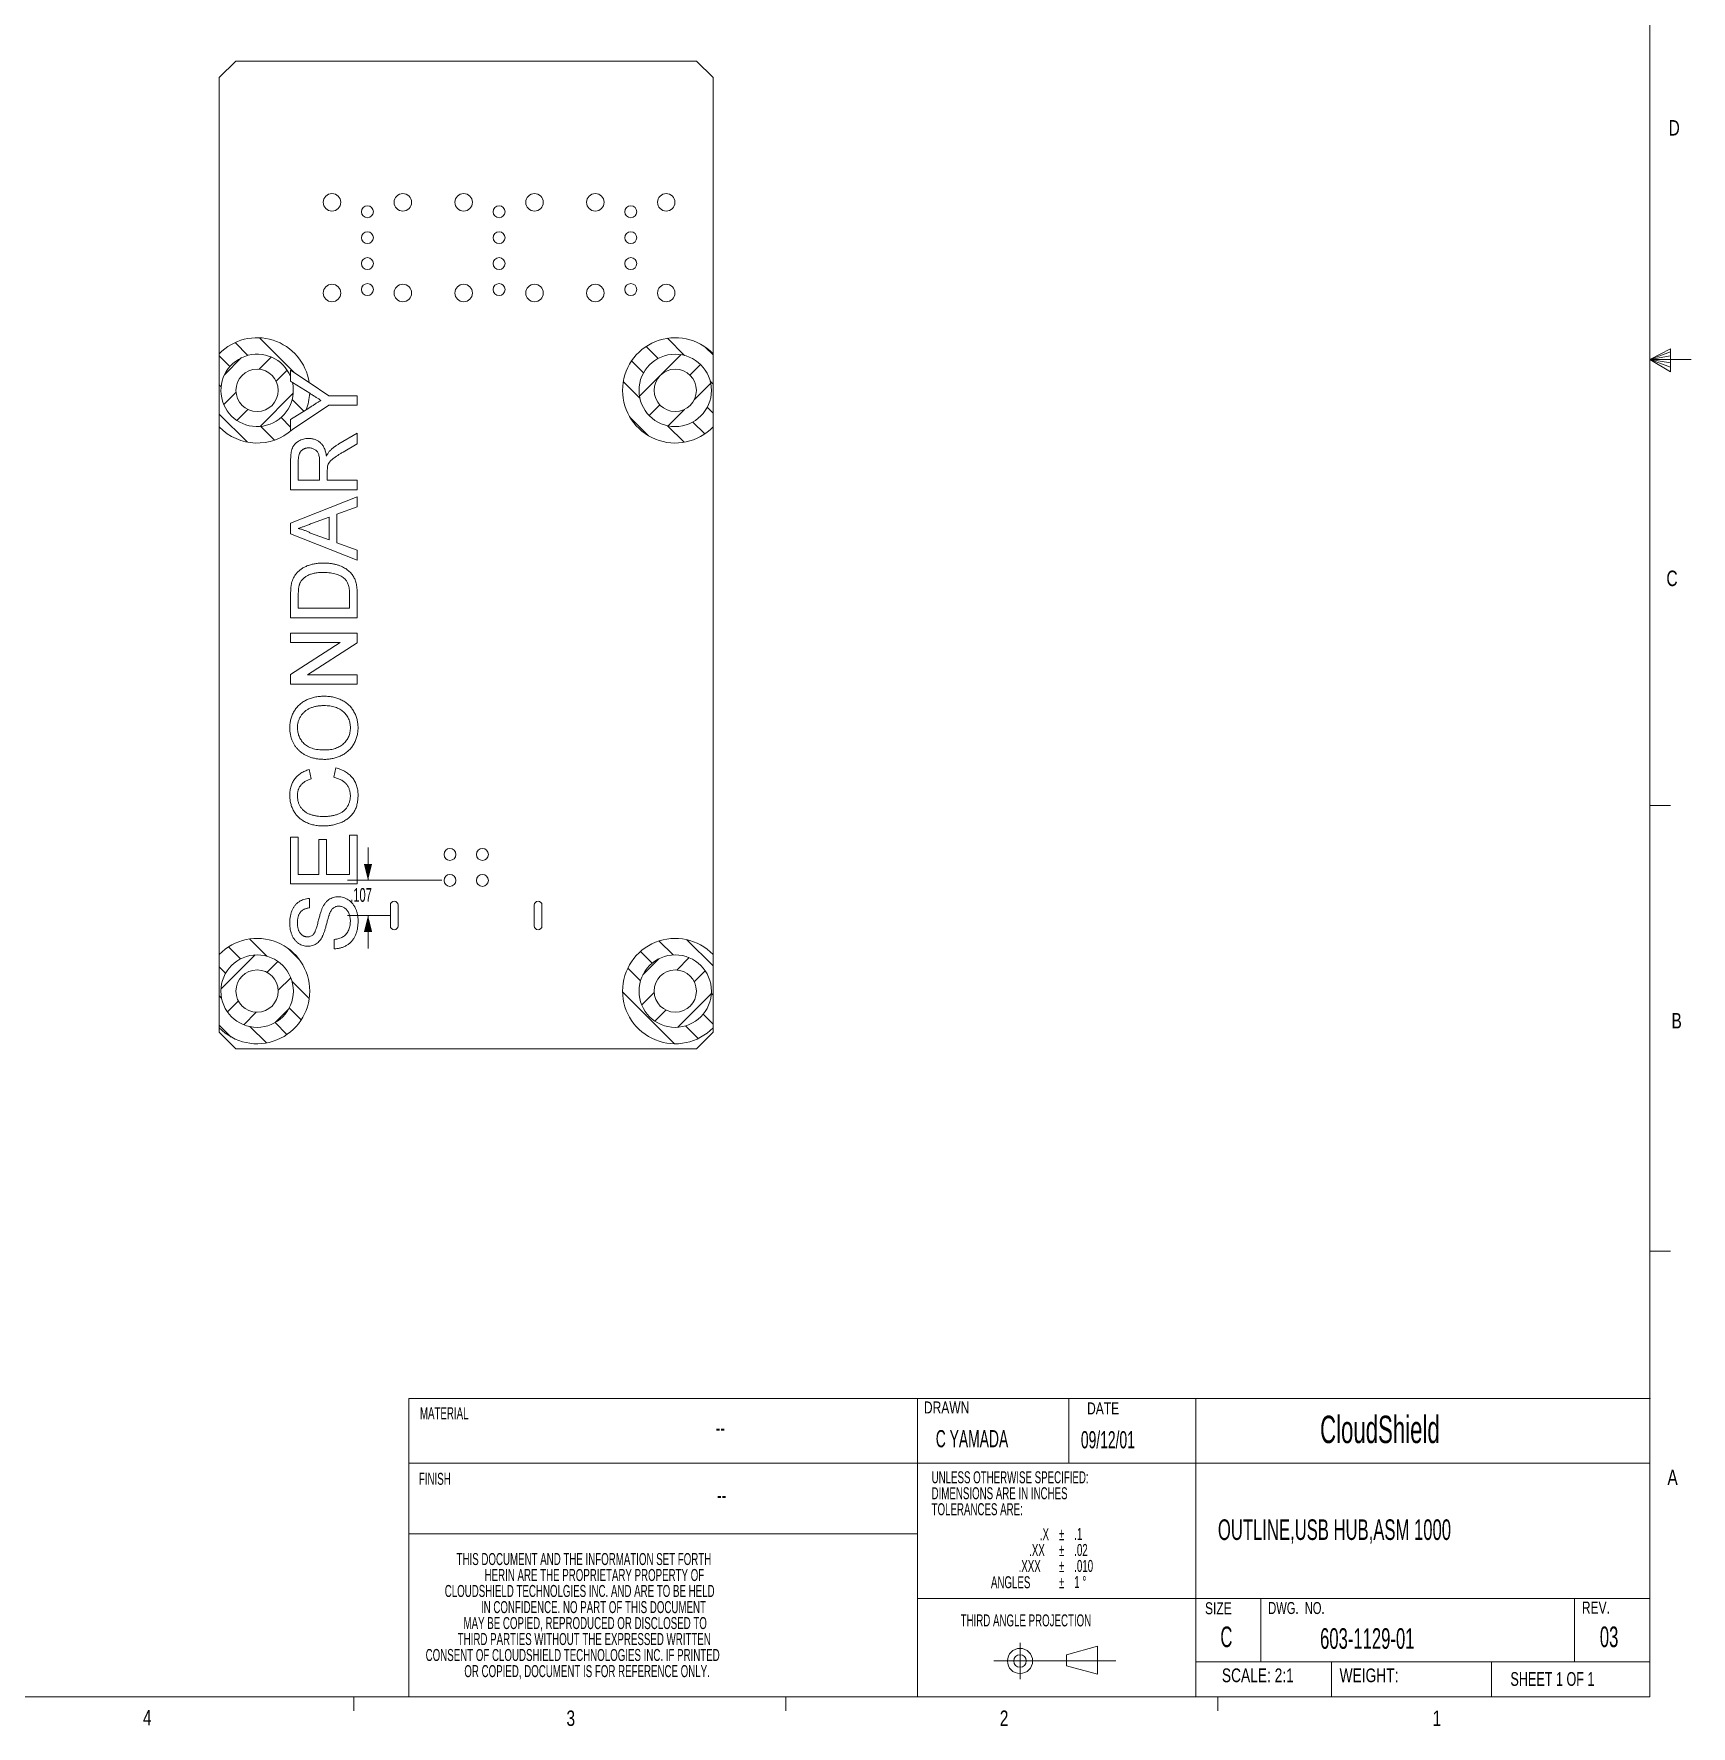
# Model space of a CAD drawing. Header units: inches. Extents: x 0.3 to 21.8, y 0.2 to 16.9.
# Drawn here: x 11.7 to 21.77, y 0.23 to 10.52 of the extents above; entities that cross this region are included whole.
import ezdxf

# ---------------------------------------------------------------- set-up
doc = ezdxf.new("R2010")
doc.units = ezdxf.units.IN
doc.header["$MEASUREMENT"] = 0
doc.header["$PDSIZE"] = -1
doc.styles.add('SLDTEXTSTYLE0', font='TXT', dxfattribs={"width": 0.75})
doc.styles.add('SLDTEXTSTYLE1', font='TXT', dxfattribs={"width": 0.605})
doc.styles.add('SLDTEXTSTYLE2', font='TXT', dxfattribs={"width": 0.6875})
doc.styles.add('SLDTEXTSTYLE3', font='TXT', dxfattribs={"width": 0.694444})
doc.dimstyles.new('SLDDIMSTYLE7', dxfattribs={"dimtxt": 0.080892, "dimasz": 0.1, "dimexe": 0, "dimexo": 0.0625, "dimgap": 0.020223, "dimtad": 0, "dimtih": 1, "dimtoh": 1, "dimdec": 3, "dimlfac": 0.5, "dimrnd": 1e-09, "dimzin": 12, "dimdsep": 46, "dimtxsty": 'SLDTEXTSTYLE1', "dimsah": 1, "dimcen": 0.09, "dimadec": 0, "dimazin": 0, "dimtfac": 1, "dimtdec": 3, "dimtofl": 0, "dimtmove": 0, "dimatfit": 3, "dimfxl": 1, "dimtolj": 1, "dimtzin": 12, "dimarcsym": 0})

# ---------------------------------------------------------------- blocks, each defined once
blk = doc.blocks.new('SW_NOTE_1')
at = {"color": 0, "linetype": 'Continuous', "lineweight": 0, "char_height": 0.0729, "attachment_point": 1, "style": 'SLDTEXTSTYLE1'}
for s, insert in [('.1', (0, 0.094)), ('.02', (0, -0.003)), ('.010', (0, -0.1)), ('1', (0, -0.198)), ('%%d', (0.05, -0.198))]:
    blk.add_mtext(s, dxfattribs=dict(at, insert=insert))
blk = doc.blocks.new('SW_NOTE_2')
at = {"color": 0, "linetype": 'Continuous', "lineweight": 0, "char_height": 0.0729, "attachment_point": 1, "style": 'SLDTEXTSTYLE1'}
for s, insert in [('.X ', (0, 0.094)), ('%%p', (0.117, 0.094)), ('.XXX ', (-0.129, -0.1)), ('.XX ', (-0.065, -0.003)), ('%%p', (0.117, -0.003)), ('ANGLES ', (-0.297, -0.198)), ('%%p', (0.117, -0.1)), ('%%p', (0.117, -0.198))]:
    blk.add_mtext(s, dxfattribs=dict(at, insert=insert))
blk = doc.blocks.new('SW_NOTE_3')
at = {"color": 0, "linetype": 'Continuous', "lineweight": 0, "char_height": 0.07292, "attachment_point": 1, "style": 'SLDTEXTSTYLE1'}
for s, insert in [('UNLESS OTHERWISE SPECIFIED:', (0, 0.094)), ('TOLERANCES ARE:', (0, -0.1)), ('DIMENSIONS ARE IN INCHES', (0, -0.003))]:
    blk.add_mtext(s, dxfattribs=dict(at, insert=insert))
blk = doc.blocks.new('SW_NOTE_4')
at = {"color": 0, "linetype": 'Continuous', "lineweight": 0, "char_height": 0.07292, "attachment_point": 1, "style": 'SLDTEXTSTYLE1'}
for s, insert in [('THIS DOCUMENT AND THE INFORMATION SET FORTH', (0, 0.094)), ('CLOUDSHIELD TECHNOLGIES INC. AND ARE TO BE HELD', (-0.072, -0.1)), ('HERIN ARE THE PROPRIETARY PROPERTY OF', (0.17, -0.003)), ('IN CONFIDENCE. NO PART OF THIS DOCUMENT', (0.148, -0.198)), ('MAY BE COPIED, REPRODUCED OR DISCLOSED TO ', (0.042, -0.295)), ('THIRD PARTIES WITHOUT THE EXPRESSED WRITTEN', (0.007, -0.392)), ('CONSENT OF CLOUDSHIELD TECHNOLOGIES INC. IF PRINTED', (-0.188, -0.489)), ('OR COPIED, DOCUMENT IS FOR REFERENCE ONLY.', (0.047, -0.587))]:
    blk.add_mtext(s, dxfattribs=dict(at, insert=insert))
blk = doc.blocks.new('*D26')
at = {"color": 7, "linetype": 'Continuous', "lineweight": 0}
for p, q in [((13.735, 5.372), (13.735, 5.572)), ((14.183, 5.372), (13.61, 5.372)), ((13.868, 5.158), (13.61, 5.158)), ((13.735, 5.158), (13.735, 4.958))]:
    blk.add_line(p, q, dxfattribs=at)
for points in [[(13.735, 5.372), (13.76, 5.472), (13.71, 5.472)], [(13.735, 5.158), (13.71, 5.058), (13.76, 5.058)]]:
    blk.add_solid(points, dxfattribs=at)
at = {"color": 7, "linetype": 'Continuous', "lineweight": 0, "insert": (13.627, 5.325), "char_height": 0.0833, "attachment_point": 1, "style": 'SLDTEXTSTYLE1'}
blk.add_mtext('.107', dxfattribs=at)

msp = doc.modelspace()

# ---------------------------------------------------------------- hatches: boundary and pattern name
at = {"linetype": 'Continuous'}
h = msp.add_hatch(dxfattribs=at)
h.set_pattern_fill('ANSI31', angle=-90, style=0)
edge = h.paths.add_edge_path(flags=0)
edge.add_line((12.8313, 8.5713), (12.8313, 8.1263))
edge.add_arc((13.0613, 8.3488), 0.32, 224.04863, 311.96686)
edge.add_line((13.2753, 8.1109), (13.2648, 8.1039))
edge.add_line((13.2648, 8.1039), (13.2648, 8.1714))
edge.add_line((13.2648, 8.1714), (13.3588, 8.231))
edge.add_arc((13.0613, 8.3488), 0.32, 338.40279, 356.83678)
edge.add_line((13.3808, 8.3311), (13.2758, 8.3976))
edge.add_arc((13.0613, 8.3488), 0.22, -337.6914, 12.81947, ccw=False)
edge.add_line((13.2648, 8.4323), (13.2648, 8.472))
edge.add_line((13.2648, 8.472), (13.3777, 8.3967))
edge.add_arc((13.0613, 8.3488), 0.32, 8.61654, 135.95137)
h = msp.add_hatch(dxfattribs=at)
h.set_pattern_fill('ANSI31', angle=-90, style=0)
edge = h.paths.add_edge_path(flags=0)
edge.add_arc((15.6013, 8.3488), 0.32, 44.04863, 315.95137)
edge.add_line((15.8313, 8.1263), (15.8313, 8.5713))
edge = h.paths.add_edge_path(flags=0)
edge.add_arc((15.6013, 8.3488), 0.22, 0, 360)
h = msp.add_hatch(dxfattribs=at)
h.set_pattern_fill('ANSI31', style=0)
edge = h.paths.add_edge_path(flags=0)
edge.add_line((13.2648, 8.4046), (13.2648, 8.4323))
edge.add_arc((13.0613, 8.3488), 0.22, 22.3086, 372.81947)
edge.add_line((13.2758, 8.3976), (13.2648, 8.4046))
edge = h.paths.add_edge_path(flags=0)
edge.add_arc((13.0613, 8.3488), 0.1285, 0, 360)
h = msp.add_hatch(dxfattribs=at)
h.set_pattern_fill('ANSI31', style=0)
edge = h.paths.add_edge_path(flags=0)
edge.add_arc((15.6013, 8.3488), 0.22, 0, 360)
edge = h.paths.add_edge_path(flags=0)
edge.add_arc((15.6013, 8.3488), 0.1285, 0, 360)
h = msp.add_hatch(dxfattribs=at)
h.set_pattern_fill('ANSI31', angle=-90, style=0)
edge = h.paths.add_edge_path(flags=0)
edge.add_arc((13.0613, 4.6988), 0.32, 224.04863, 495.95137)
edge.add_line((12.8313, 4.9213), (12.8313, 4.4763))
edge = h.paths.add_edge_path(flags=0)
edge.add_arc((13.0613, 4.6988), 0.22, 0, 360)
h = msp.add_hatch(dxfattribs=at)
h.set_pattern_fill('ANSI31', angle=-90, style=0)
edge = h.paths.add_edge_path(flags=0)
edge.add_arc((15.6013, 4.6988), 0.32, 44.04863, 315.95137)
edge.add_line((15.8313, 4.4763), (15.8313, 4.9213))
edge = h.paths.add_edge_path(flags=0)
edge.add_arc((15.6013, 4.6988), 0.22, 0, 360)
h = msp.add_hatch(dxfattribs=at)
h.set_pattern_fill('ANSI31', style=0)
edge = h.paths.add_edge_path(flags=0)
edge.add_arc((13.0613, 4.6988), 0.22, 0, 360)
edge = h.paths.add_edge_path(flags=0)
edge.add_arc((13.0613, 4.6988), 0.1285, 0, 360)
h = msp.add_hatch(dxfattribs=at)
h.set_pattern_fill('ANSI31', style=0)
edge = h.paths.add_edge_path(flags=0)
edge.add_arc((15.6013, 4.6988), 0.22, 0, 360)
edge = h.paths.add_edge_path(flags=0)
edge.add_arc((15.6013, 4.6988), 0.1285, 0, 360)

# ---------------------------------------------------------------- linework, layer by layer
at = {"color": 7, "linetype": 'Continuous', "lineweight": 0}
for p, q in [((21.5229, 0.4106), (21.5229, 16.6606)), ((12.9313, 10.3488), (12.8313, 10.2488)), ((12.9313, 10.3488), (15.7313, 10.3488)), ((15.8313, 10.2488), (15.7313, 10.3488)), ((12.8313, 8.5713), (12.8313, 10.2488)), ((15.8313, 10.2488), (15.8313, 8.5713)), ((12.8313, 8.5713), (12.8313, 8.1263)), ((15.8313, 8.1263), (15.8313, 8.5713)), ((21.5229, 8.5356), (21.6469, 8.6011)), ((21.6469, 8.5827), (21.5229, 8.5356)), ((21.6469, 8.5587), (21.5229, 8.5356)), ((21.6469, 8.5164), (21.5229, 8.5356)), ((21.6469, 8.4896), (21.5229, 8.5356)), ((21.6469, 8.4623), (21.5229, 8.5356)), ((21.5229, 8.5356), (21.7729, 8.5356)), ((21.6469, 8.6011), (21.6469, 8.4623)), ((13.2648, 8.4323), (13.2648, 8.472)), ((13.2648, 8.472), (13.3777, 8.3967)), ((13.2648, 8.4046), (13.2648, 8.4323)), ((13.2758, 8.3976), (13.2648, 8.4046)), ((13.3808, 8.3311), (13.2758, 8.3976)), ((13.3777, 8.3967), (13.4979, 8.3165)), ((13.3838, 8.3292), (13.3808, 8.3311)), ((13.2648, 8.1714), (13.3588, 8.231)), ((13.4979, 8.2594), (13.2753, 8.1109)), ((13.3588, 8.231), (13.3885, 8.2498)), ((13.4979, 8.3165), (13.6693, 8.3165)), ((13.6693, 8.2594), (13.4979, 8.2594)), ((13.6693, 8.3165), (13.6693, 8.2594)), ((12.8313, 4.9213), (12.8313, 8.1263)), ((13.2648, 8.1039), (13.2648, 8.1714)), ((15.8313, 8.1263), (15.8313, 4.9213)), ((13.2753, 8.1109), (13.2648, 8.1039)), ((13.5576, 8.0234), (13.6693, 8.0898)), ((13.6693, 8.0244), (13.5839, 7.974)), ((13.6693, 8.0898), (13.6693, 8.0244)), ((13.2648, 7.7455), (13.2648, 7.921)), ((13.3115, 7.9231), (13.3115, 7.8026)), ((13.4411, 7.8026), (13.4411, 7.9109)), ((13.4878, 7.861), (13.4878, 7.8026)), ((13.6693, 7.7455), (13.2648, 7.7455)), ((13.3115, 7.8026), (13.4411, 7.8026)), ((13.4878, 7.8026), (13.6693, 7.8026)), ((13.6693, 7.8026), (13.6693, 7.7455)), ((13.2648, 7.5418), (13.6693, 7.7023)), ((13.6693, 7.6418), (13.5448, 7.5958)), ((13.6693, 7.7023), (13.6693, 7.6418)), ((13.2648, 7.4774), (13.2648, 7.5418)), ((13.4982, 7.5786), (13.3919, 7.5393)), ((13.4982, 7.4406), (13.4982, 7.5786)), ((13.5448, 7.5958), (13.5448, 7.4234)), ((13.6693, 7.3168), (13.2648, 7.4774)), ((13.3862, 7.482), (13.4982, 7.4406)), ((13.5448, 7.4234), (13.6693, 7.3774)), ((13.6693, 7.3774), (13.6693, 7.3168)), ((13.2648, 6.9677), (13.2648, 7.106)), ((13.3115, 7.1068), (13.3115, 7.0248)), ((13.6226, 7.0248), (13.6226, 7.1081)), ((13.6693, 7.1126), (13.6693, 6.9677)), ((13.3115, 7.0248), (13.6226, 7.0248)), ((13.6693, 6.9677), (13.2648, 6.9677)), ((13.2648, 6.8744), (13.6693, 6.8744)), ((13.2648, 6.8173), (13.2648, 6.8744)), ((13.5666, 6.8173), (13.2648, 6.8173)), ((13.2648, 6.6235), (13.5666, 6.8173)), ((13.6693, 6.8141), (13.3675, 6.6203)), ((13.6693, 6.8744), (13.6693, 6.8141)), ((13.2648, 6.5633), (13.2648, 6.6235)), ((13.3675, 6.6203), (13.6693, 6.6203)), ((13.6693, 6.6203), (13.6693, 6.5633)), ((13.6693, 6.5633), (13.2648, 6.5633)), ((13.3772, 6.0447), (13.3894, 5.9877)), ((13.5265, 5.9981), (13.5398, 6.0551)), ((21.5229, 5.8276), (21.6479, 5.8276)), ((13.2648, 5.6351), (13.3115, 5.6351)), ((13.2648, 5.3499), (13.2648, 5.6351)), ((13.3115, 5.6351), (13.3115, 5.4069)), ((13.4359, 5.6195), (13.4826, 5.6195)), ((13.4359, 5.4069), (13.4359, 5.6195)), ((13.4826, 5.6195), (13.4826, 5.4069)), ((13.6226, 5.6454), (13.6693, 5.6454)), ((13.6226, 5.4069), (13.6226, 5.6454)), ((13.6693, 5.6454), (13.6693, 5.3499)), ((13.6693, 5.3499), (13.2648, 5.3499)), ((13.3115, 5.4069), (13.4359, 5.4069)), ((13.4826, 5.4069), (13.6226, 5.4069)), ((13.3789, 5.2617), (13.3789, 5.2047)), ((13.8707, 5.2212), (13.8707, 5.0952)), ((13.9179, 5.0952), (13.9179, 5.2212)), ((14.7447, 5.2212), (14.7447, 5.0952)), ((14.7919, 5.0952), (14.7919, 5.2212)), ((13.5293, 4.9558), (13.5293, 5.0128)), ((12.8313, 4.9213), (12.8313, 4.4763)), ((15.8313, 4.4763), (15.8313, 4.9213)), ((12.8313, 4.4488), (12.8313, 4.4763)), ((12.8313, 4.4488), (12.9313, 4.3488)), ((15.7313, 4.3488), (15.8313, 4.4488)), ((15.8313, 4.4763), (15.8313, 4.4488)), ((15.7313, 4.3488), (12.9313, 4.3488)), ((21.5229, 3.1196), (21.6479, 3.1196)), ((13.9822, 2.2233), (21.5229, 2.2233)), ((13.9822, 0.4106), (13.9822, 2.2233)), ((17.0726, 2.2233), (17.0726, 0.4106)), ((17.9921, 2.2233), (17.9921, 1.8316)), ((18.7642, 2.2233), (18.7642, 0.4106)), ((13.9822, 1.8316), (21.5229, 1.8316)), ((13.9822, 1.4024), (17.0726, 1.4024)), ((17.0726, 1.0088), (21.5229, 1.0088)), ((19.1597, 1.0088), (19.1597, 0.6235)), ((21.0634, 1.0088), (21.0634, 0.6235)), ((17.6958, 0.5188), (17.6958, 0.7391)), ((17.5365, 0.6289), (18.2781, 0.6289)), ((17.9786, 0.6669), (18.1673, 0.7181)), ((17.9786, 0.5998), (17.9786, 0.6669)), ((18.1673, 0.7181), (18.1673, 0.5486)), ((18.7642, 0.6235), (21.5229, 0.6235)), ((19.5873, 0.6235), (19.5873, 0.4106)), ((20.5592, 0.6235), (20.5592, 0.4106)), ((17.9786, 0.5998), (18.1673, 0.5486)), ((21.5229, 0.4106), (0.5229, 0.4106)), ((13.6479, 0.4106), (13.6479, 0.3258)), ((16.2729, 0.4106), (16.2729, 0.3258)), ((18.8979, 0.4106), (18.8979, 0.3258))]:
    msp.add_line(p, q, dxfattribs=at)
for centre, radius in [((13.5159, 9.4915), 0.0531), ((13.7313, 9.4341), 0.0362), ((13.9466, 9.4915), 0.0531), ((14.3159, 9.4915), 0.0531), ((14.5313, 9.4341), 0.0362), ((14.7466, 9.4915), 0.0531), ((15.1159, 9.4915), 0.0531), ((15.3313, 9.4341), 0.0362), ((15.5466, 9.4915), 0.0531), ((13.7313, 9.2766), 0.0362), ((14.5313, 9.2766), 0.0362), ((15.3313, 9.2766), 0.0362), ((13.7313, 9.1191), 0.0362), ((14.5313, 9.1191), 0.0362), ((15.3313, 9.1191), 0.0362), ((13.5159, 8.9404), 0.0531), ((13.7313, 8.9616), 0.0362), ((13.9466, 8.9404), 0.0531), ((14.3159, 8.9404), 0.0531), ((14.5313, 8.9616), 0.0362), ((14.7466, 8.9404), 0.0531), ((15.1159, 8.9404), 0.0531), ((15.3313, 8.9616), 0.0362), ((15.5466, 8.9404), 0.0531), ((15.6013, 8.3488), 0.22), ((13.0613, 8.3488), 0.1285), ((15.6013, 8.3488), 0.1285), ((14.2329, 5.5291), 0.0362), ((14.4297, 5.5291), 0.0362), ((14.2329, 5.3716), 0.0362), ((14.4297, 5.3716), 0.0362), ((13.0613, 4.6988), 0.22), ((15.6013, 4.6988), 0.22), ((13.0613, 4.6988), 0.1285), ((15.6013, 4.6988), 0.1285), ((17.6958, 0.6289), 0.0764), ((17.6958, 0.6289), 0.0375)]:
    msp.add_circle(centre, radius, dxfattribs=at)
for centre, radius, start, end in [((13.0613, 8.3488), 0.32, 8.61654, 135.95137), ((15.6013, 8.3488), 0.32, 44.04863, 315.95137), ((13.0613, 8.3488), 0.22, 22.3086, 12.81947), ((13.0613, 8.3488), 0.32, 338.40279, 356.83678), ((13.0613, 8.3488), 0.32, 224.04863, 311.96686), ((13.8943, 5.2212), 0.0236, 0, 180), ((14.7683, 5.2212), 0.0236, 0, 180), ((13.8943, 5.0952), 0.0236, 180, 0), ((14.7683, 5.0952), 0.0236, 180, 0), ((13.0613, 4.6988), 0.32, 224.04863, 135.95137), ((15.6013, 4.6988), 0.32, 44.04863, 315.95137)]:
    msp.add_arc(centre, radius, start, end, dxfattribs=at)
for points, knots in [([(13.4487, 8.288), (13.4442, 8.2909), (13.4346, 8.2971), (13.4193, 8.3066), (13.4022, 8.3176), (13.3902, 8.3252), (13.3838, 8.3292)], [0, 0, 0, 0, 0.2078335, 0.44351, 0.7078346, 1, 1, 1, 1]), ([(13.3885, 8.2498), (13.394, 8.2533), (13.4046, 8.2602), (13.4203, 8.2699), (13.4347, 8.2793), (13.4441, 8.2852), (13.4487, 8.288)], [0, 0, 0, 0, 0.27480876, 0.53262957, 0.77433105, 1, 1, 1, 1]), ([(13.2648, 7.921), (13.2649, 7.9252), (13.2649, 7.9332), (13.2654, 7.9447), (13.2663, 7.9555), (13.2674, 7.9656), (13.2689, 7.9749), (13.2708, 7.9835), (13.2729, 7.9913), (13.2755, 7.9984), (13.2784, 8.005), (13.282, 8.0111), (13.2859, 8.017), (13.2905, 8.0224), (13.2955, 8.0276), (13.301, 8.0324), (13.3071, 8.0368), (13.3158, 8.0423), (13.3275, 8.0481), (13.3423, 8.053), (13.3579, 8.0561), (13.3685, 8.0565), (13.3739, 8.0567)], [0, 0, 0, 0, 0.06210612, 0.12019912, 0.1743665, 0.22501633, 0.27232619, 0.31635144, 0.35682843, 0.39393331, 0.42954056, 0.46463048, 0.49998001, 0.53542262, 0.57158992, 0.60813108, 0.64588082, 0.68473171, 0.76260398, 0.84051432, 0.91908164, 1, 1, 1, 1]), ([(13.3739, 8.0567), (13.3773, 8.0566), (13.3842, 8.0564), (13.3942, 8.0552), (13.4038, 8.0531), (13.4131, 8.0503), (13.4218, 8.0465), (13.4302, 8.0421), (13.4381, 8.0366), (13.4457, 8.0305), (13.4526, 8.0234), (13.459, 8.0155), (13.4646, 8.0066), (13.4696, 7.9969), (13.4739, 7.9863), (13.4776, 7.9748), (13.4804, 7.9624), (13.4819, 7.9538), (13.4826, 7.9494)], [0, 0, 0, 0, 0.0614177, 0.1213043, 0.1792377, 0.2359561, 0.2922391, 0.3482232, 0.4044756, 0.4620607, 0.5207139, 0.5803927, 0.642245, 0.7063602, 0.7742965, 0.8452599, 0.9206207, 1, 1, 1, 1]), ([(13.5025, 7.9808), (13.5063, 7.9846), (13.514, 7.9925), (13.5271, 8.0032), (13.5416, 8.0138), (13.5522, 8.0202), (13.5576, 8.0234)], [0, 0, 0, 0, 0.2295426, 0.4707542, 0.7281685, 1, 1, 1, 1]), ([(13.3751, 7.9996), (13.3728, 7.9995), (13.3684, 7.9994), (13.3619, 7.9986), (13.3556, 7.9971), (13.3497, 7.9951), (13.3442, 7.9925), (13.3389, 7.9893), (13.3339, 7.9856), (13.3293, 7.9813), (13.325, 7.9763), (13.3214, 7.9707), (13.3183, 7.9644), (13.3158, 7.9574), (13.3138, 7.9498), (13.3125, 7.9415), (13.3116, 7.9325), (13.3115, 7.9263), (13.3115, 7.9231)], [0, 0, 0, 0, 0.06032553, 0.11815999, 0.17418668, 0.22953882, 0.28344981, 0.33782651, 0.3926321, 0.44846558, 0.50596541, 0.56505853, 0.62665448, 0.69223203, 0.76113108, 0.83530988, 0.91532556, 1, 1, 1, 1]), ([(13.4411, 7.9109), (13.441, 7.9163), (13.4409, 7.9265), (13.4395, 7.9407), (13.4374, 7.9528), (13.4342, 7.9631), (13.4299, 7.9717), (13.4245, 7.9791), (13.4179, 7.9854), (13.4104, 7.9906), (13.4021, 7.9946), (13.3934, 7.9974), (13.3844, 7.9993), (13.3782, 7.9995), (13.3751, 7.9996)], [0, 0, 0, 0, 0.1288172, 0.2408118, 0.3379313, 0.4205906, 0.4945039, 0.5659986, 0.6371279, 0.7094473, 0.7822163, 0.8543339, 0.9261951, 1, 1, 1, 1]), ([(13.4826, 7.9494), (13.4842, 7.9526), (13.4874, 7.9588), (13.4923, 7.9673), (13.4973, 7.9746), (13.5009, 7.9788), (13.5025, 7.9808)], [0, 0, 0, 0, 0.2931027, 0.5547385, 0.7918948, 1, 1, 1, 1]), ([(13.5839, 7.974), (13.5809, 7.9722), (13.5751, 7.9687), (13.5666, 7.9636), (13.5588, 7.9586), (13.5514, 7.954), (13.5447, 7.9496), (13.5384, 7.9455), (13.5328, 7.9415), (13.526, 7.9368), (13.5186, 7.9311), (13.5111, 7.9245), (13.5049, 7.9184), (13.499, 7.9107), (13.4935, 7.9011), (13.4909, 7.893), (13.4897, 7.8891)], [0, 0, 0, 0, 0.0807692, 0.1565175, 0.2279004, 0.2942657, 0.3568137, 0.4143493, 0.4675789, 0.5163175, 0.6042855, 0.6815253, 0.7476064, 0.8044293, 0.9054204, 1, 1, 1, 1]), ([(13.4897, 7.8891), (13.4894, 7.8875), (13.4887, 7.8837), (13.4882, 7.8773), (13.4878, 7.8696), (13.4878, 7.864), (13.4878, 7.861)], [0, 0, 0, 0, 0.1774947, 0.4052256, 0.6783881, 1, 1, 1, 1]), ([(13.3919, 7.5393), (13.3878, 7.5378), (13.3797, 7.5349), (13.3681, 7.5305), (13.357, 7.5265), (13.3466, 7.5225), (13.3369, 7.519), (13.3278, 7.5157), (13.3195, 7.5125), (13.3141, 7.5105), (13.3115, 7.5096)], [0, 0, 0, 0, 0.1531481, 0.2994335, 0.4364264, 0.5656706, 0.6865083, 0.7992685, 0.9033947, 1, 1, 1, 1]), ([(13.3115, 7.5096), (13.3179, 7.508), (13.3307, 7.5049), (13.3495, 7.4985), (13.3682, 7.491), (13.3802, 7.485), (13.3862, 7.482)], [0, 0, 0, 0, 0.2472941, 0.4956078, 0.7463592, 1, 1, 1, 1]), ([(13.2707, 7.1775), (13.2721, 7.1831), (13.275, 7.194), (13.2815, 7.2094), (13.2895, 7.2237), (13.2963, 7.2321), (13.2996, 7.2363)], [0, 0, 0, 0, 0.261213, 0.5120482, 0.7577925, 1, 1, 1, 1]), ([(13.2996, 7.2363), (13.3019, 7.2389), (13.3064, 7.2441), (13.314, 7.2513), (13.322, 7.2579), (13.3303, 7.2643), (13.3393, 7.2699), (13.3486, 7.2751), (13.3584, 7.2798), (13.3687, 7.284), (13.3795, 7.2876), (13.3905, 7.2909), (13.402, 7.2935), (13.4138, 7.2957), (13.426, 7.2975), (13.4387, 7.2987), (13.4516, 7.2995), (13.4604, 7.2995), (13.4649, 7.2996)], [0, 0, 0, 0, 0.0568086, 0.1138743, 0.1705218, 0.2275324, 0.2853338, 0.3436784, 0.4031638, 0.4640017, 0.5258265, 0.5890967, 0.6532935, 0.7191152, 0.7867627, 0.8557978, 0.9268407, 1, 1, 1, 1]), ([(13.464, 7.2425), (13.4588, 7.2425), (13.4488, 7.2424), (13.4342, 7.2414), (13.4205, 7.2399), (13.4077, 7.2377), (13.3959, 7.2349), (13.385, 7.2314), (13.375, 7.2274), (13.3659, 7.2226), (13.3577, 7.2174), (13.3501, 7.212), (13.3432, 7.2063), (13.3372, 7.2003), (13.3317, 7.1941), (13.327, 7.1876), (13.323, 7.1808), (13.3209, 7.176), (13.3198, 7.1736)], [0, 0, 0, 0, 0.0912636, 0.1774432, 0.2586857, 0.334788, 0.4060461, 0.4737301, 0.5371584, 0.5969873, 0.6545118, 0.7092681, 0.7615031, 0.8118358, 0.8605956, 0.9078, 0.9542564, 1, 1, 1, 1]), ([(13.594, 7.2037), (13.5906, 7.2066), (13.5836, 7.2128), (13.5714, 7.2204), (13.5576, 7.227), (13.5421, 7.2328), (13.525, 7.2371), (13.5062, 7.2402), (13.4857, 7.2422), (13.4714, 7.2424), (13.464, 7.2425)], [0, 0, 0, 0, 0.0977679, 0.2008489, 0.310425, 0.4279948, 0.5551919, 0.6918501, 0.8400972, 1, 1, 1, 1]), ([(13.4649, 7.2996), (13.4723, 7.2995), (13.4868, 7.2993), (13.508, 7.2972), (13.5278, 7.2939), (13.5463, 7.2892), (13.5633, 7.2835), (13.5788, 7.277), (13.5929, 7.2698), (13.6053, 7.2618), (13.6164, 7.2533), (13.6262, 7.2443), (13.6348, 7.2349), (13.6424, 7.2251), (13.6486, 7.2144), (13.6542, 7.203), (13.6587, 7.1904), (13.6627, 7.1769), (13.6656, 7.1622), (13.6678, 7.1466), (13.6691, 7.1299), (13.6692, 7.1185), (13.6693, 7.1126)], [0, 0, 0, 0, 0.0705383, 0.1372659, 0.2004735, 0.2605749, 0.3172061, 0.3701073, 0.4198085, 0.4662254, 0.5101188, 0.5520666, 0.5918489, 0.6303227, 0.6687022, 0.708693, 0.7506432, 0.7950334, 0.8419787, 0.8917639, 0.9442937, 1, 1, 1, 1]), ([(13.6226, 7.1081), (13.6225, 7.1142), (13.6224, 7.1257), (13.621, 7.1419), (13.6188, 7.1561), (13.6155, 7.1683), (13.6113, 7.179), (13.6063, 7.1883), (13.6007, 7.1967), (13.5962, 7.2014), (13.594, 7.2037)], [0, 0, 0, 0, 0.1779645, 0.3366692, 0.4761439, 0.597362, 0.7070405, 0.8092698, 0.9070834, 1, 1, 1, 1]), ([(13.2648, 7.106), (13.2648, 7.1098), (13.2649, 7.1172), (13.2651, 7.1278), (13.2656, 7.1378), (13.2662, 7.1471), (13.267, 7.1556), (13.268, 7.1636), (13.2692, 7.1708), (13.2702, 7.1753), (13.2707, 7.1775)], [0, 0, 0, 0, 0.1578913, 0.306795, 0.4456752, 0.5745567, 0.6946308, 0.8059774, 0.9077641, 1, 1, 1, 1]), ([(13.3198, 7.1736), (13.3192, 7.1717), (13.3177, 7.1678), (13.3161, 7.1614), (13.3146, 7.1542), (13.3135, 7.1463), (13.3125, 7.1375), (13.3119, 7.128), (13.3116, 7.1176), (13.3115, 7.1105), (13.3115, 7.1068)], [0, 0, 0, 0, 0.087425, 0.1852479, 0.2927384, 0.4112061, 0.5412456, 0.6827809, 0.836034, 1, 1, 1, 1]), ([(13.2596, 6.2991), (13.2597, 6.3036), (13.2599, 6.3127), (13.2611, 6.3261), (13.2632, 6.3392), (13.2661, 6.3519), (13.2699, 6.3643), (13.2744, 6.3763), (13.2799, 6.388), (13.2861, 6.3993), (13.2931, 6.4101), (13.3006, 6.4203), (13.3089, 6.4298), (13.3179, 6.4387), (13.3274, 6.4469), (13.3377, 6.4544), (13.3486, 6.4613), (13.3602, 6.4674), (13.3722, 6.4729), (13.3847, 6.4776), (13.3975, 6.4816), (13.4108, 6.485), (13.4245, 6.4874), (13.4385, 6.4894), (13.453, 6.4904), (13.4628, 6.4906), (13.4677, 6.4907)], [0, 0, 0, 0, 0.0430962, 0.0855813, 0.1271512, 0.1679599, 0.2086835, 0.2490182, 0.2895017, 0.3302284, 0.3705994, 0.4106691, 0.4502338, 0.4897065, 0.5292974, 0.5690644, 0.609728, 0.6507813, 0.692529, 0.7342361, 0.7767212, 0.8195634, 0.8633595, 0.9078444, 0.9533367, 1, 1, 1, 1]), ([(13.4677, 6.4907), (13.4727, 6.4906), (13.4827, 6.4904), (13.4973, 6.4893), (13.5116, 6.4873), (13.5254, 6.4847), (13.5389, 6.4812), (13.552, 6.477), (13.5646, 6.4719), (13.5769, 6.4662), (13.5885, 6.4597), (13.5995, 6.4526), (13.6097, 6.4448), (13.6193, 6.4364), (13.628, 6.4273), (13.6361, 6.4177), (13.6433, 6.4073), (13.6499, 6.3963), (13.6556, 6.3849), (13.6607, 6.3733), (13.6649, 6.3614), (13.6684, 6.3493), (13.6711, 6.337), (13.6731, 6.3245), (13.6742, 6.3117), (13.6744, 6.3031), (13.6745, 6.2988)], [0, 0, 0, 0, 0.0475579, 0.0939587, 0.1391066, 0.1836197, 0.2274489, 0.2706928, 0.3135993, 0.3562477, 0.3983519, 0.4395408, 0.4800282, 0.5198699, 0.5596377, 0.599203, 0.6391969, 0.6794367, 0.7197867, 0.7596243, 0.7995642, 0.8392021, 0.8787078, 0.9187972, 0.9590848, 1, 1, 1, 1]), ([(13.4673, 6.4336), (13.4633, 6.4336), (13.4555, 6.4335), (13.4439, 6.4326), (13.4327, 6.4315), (13.4219, 6.4297), (13.4114, 6.4273), (13.4014, 6.4246), (13.3917, 6.4213), (13.3825, 6.4175), (13.3737, 6.4132), (13.3654, 6.4084), (13.3576, 6.4031), (13.3503, 6.3974), (13.3435, 6.3912), (13.3372, 6.3845), (13.3315, 6.3774), (13.3262, 6.3698), (13.3215, 6.3618), (13.3175, 6.3536), (13.3139, 6.3452), (13.3113, 6.3364), (13.309, 6.3275), (13.3074, 6.3184), (13.3065, 6.309), (13.3064, 6.3026), (13.3063, 6.2994)], [0, 0, 0, 0, 0.050853, 0.0997552, 0.1474416, 0.194091, 0.2391774, 0.2833475, 0.326586, 0.3689462, 0.4105829, 0.4510628, 0.4908901, 0.5302705, 0.568931, 0.6075733, 0.6464166, 0.6856769, 0.7247972, 0.7635126, 0.8021732, 0.8410696, 0.8796461, 0.9190684, 0.9590968, 1, 1, 1, 1]), ([(13.6278, 6.2986), (13.6277, 6.3034), (13.6274, 6.3128), (13.6255, 6.3266), (13.6221, 6.3398), (13.6176, 6.3524), (13.6116, 6.3642), (13.6045, 6.3754), (13.5958, 6.3859), (13.5861, 6.3958), (13.5751, 6.4047), (13.563, 6.4126), (13.5496, 6.419), (13.5353, 6.4244), (13.5198, 6.4286), (13.5033, 6.4315), (13.4856, 6.4333), (13.4735, 6.4335), (13.4673, 6.4336)], [0, 0, 0, 0, 0.0610568, 0.1195491, 0.1768119, 0.2329638, 0.2885926, 0.3446775, 0.4016742, 0.4605546, 0.5204934, 0.5812312, 0.643451, 0.707862, 0.7753637, 0.8464088, 0.9211494, 1, 1, 1, 1]), ([(13.4724, 6.1069), (13.4643, 6.1071), (13.4485, 6.1074), (13.4255, 6.1099), (13.4039, 6.1141), (13.3835, 6.1199), (13.3646, 6.1276), (13.3469, 6.1367), (13.3308, 6.1478), (13.3159, 6.1603), (13.3028, 6.1742), (13.2911, 6.1891), (13.2814, 6.2051), (13.2734, 6.222), (13.2672, 6.2399), (13.2629, 6.2588), (13.2601, 6.2786), (13.2598, 6.2921), (13.2596, 6.2991)], [0, 0, 0, 0, 0.0752246, 0.1465713, 0.2144953, 0.2794534, 0.3424183, 0.4035099, 0.4637741, 0.5238754, 0.5832614, 0.6413104, 0.6989048, 0.7563009, 0.8146321, 0.8743277, 0.9357848, 1, 1, 1, 1]), ([(13.3063, 6.2994), (13.3064, 6.2948), (13.3066, 6.2858), (13.3085, 6.2726), (13.3115, 6.2599), (13.3156, 6.2477), (13.3212, 6.2359), (13.3278, 6.2247), (13.3356, 6.2139), (13.3446, 6.2037), (13.355, 6.1941), (13.3672, 6.186), (13.381, 6.1792), (13.3963, 6.1736), (13.4132, 6.1692), (13.4317, 6.1662), (13.4519, 6.1643), (13.4658, 6.1641), (13.473, 6.164)], [0, 0, 0, 0, 0.0559419, 0.110709, 0.1640498, 0.2167602, 0.2696007, 0.3232932, 0.3775955, 0.4334621, 0.4909333, 0.5506349, 0.6131256, 0.679868, 0.7513633, 0.828265, 0.910797, 1, 1, 1, 1]), ([(13.6745, 6.2988), (13.6744, 6.2942), (13.6743, 6.285), (13.6729, 6.2713), (13.6708, 6.2581), (13.6678, 6.2452), (13.6639, 6.2327), (13.6592, 6.2206), (13.6537, 6.2088), (13.6473, 6.1976), (13.6402, 6.1867), (13.6324, 6.1766), (13.624, 6.167), (13.6149, 6.1583), (13.6052, 6.1502), (13.5949, 6.1427), (13.584, 6.1359), (13.5725, 6.1298), (13.5607, 6.1244), (13.5485, 6.1198), (13.5363, 6.1158), (13.5238, 6.1126), (13.5112, 6.11), (13.4984, 6.1083), (13.4855, 6.1071), (13.4768, 6.107), (13.4724, 6.1069)], [0, 0, 0, 0, 0.0446985, 0.0885365, 0.1314135, 0.1738197, 0.2157217, 0.2572557, 0.2986228, 0.3403804, 0.3820239, 0.4229656, 0.4636294, 0.5040461, 0.5444235, 0.5849502, 0.6262528, 0.6679684, 0.7099331, 0.7513736, 0.7926117, 0.8339429, 0.8750039, 0.9164428, 0.9579052, 1, 1, 1, 1]), ([(13.473, 6.164), (13.4789, 6.1641), (13.4903, 6.1642), (13.5069, 6.1662), (13.5225, 6.1692), (13.5373, 6.1732), (13.5511, 6.1787), (13.5638, 6.1854), (13.5757, 6.1932), (13.5865, 6.2022), (13.5962, 6.212), (13.6047, 6.2226), (13.6118, 6.2338), (13.6177, 6.2455), (13.6222, 6.2579), (13.6254, 6.2709), (13.6274, 6.2845), (13.6277, 6.2938), (13.6278, 6.2986)], [0, 0, 0, 0, 0.075976, 0.1481478, 0.2172338, 0.2833432, 0.3472549, 0.409524, 0.4706594, 0.5318312, 0.5919915, 0.650519, 0.707573, 0.7641725, 0.8211202, 0.8791004, 0.9384134, 1, 1, 1, 1]), ([(13.2596, 5.8888), (13.2597, 5.8937), (13.2599, 5.9032), (13.2614, 5.9172), (13.2638, 5.9305), (13.2671, 5.9434), (13.2715, 5.9555), (13.2768, 5.9672), (13.2831, 5.9782), (13.2904, 5.9886), (13.2985, 5.9983), (13.3073, 6.0073), (13.3171, 6.0155), (13.3276, 6.0229), (13.3388, 6.0296), (13.3509, 6.0354), (13.3637, 6.0406), (13.3726, 6.0433), (13.3772, 6.0447)], [0, 0, 0, 0, 0.068642, 0.1349227, 0.1991973, 0.261387, 0.3224878, 0.38269, 0.4427775, 0.5025279, 0.562395, 0.6217458, 0.681859, 0.7420503, 0.8040981, 0.8671766, 0.932368, 1, 1, 1, 1]), ([(13.3894, 5.9877), (13.3859, 5.9866), (13.3791, 5.9844), (13.3693, 5.9805), (13.3603, 5.9763), (13.352, 5.9716), (13.3444, 5.9667), (13.3376, 5.9614), (13.3315, 5.9556), (13.3261, 5.9495), (13.3215, 5.9429), (13.3173, 5.936), (13.314, 5.9286), (13.3111, 5.9209), (13.3089, 5.9128), (13.3074, 5.9042), (13.3065, 5.8953), (13.3064, 5.8892), (13.3063, 5.8861)], [0, 0, 0, 0, 0.0772155, 0.1511347, 0.2207401, 0.2870916, 0.3502485, 0.4109105, 0.4695563, 0.5262877, 0.5820675, 0.6380666, 0.6949796, 0.7524703, 0.8112891, 0.871882, 0.9346574, 1, 1, 1, 1]), ([(13.6278, 5.8846), (13.6277, 5.8881), (13.6276, 5.8951), (13.6263, 5.9053), (13.6244, 5.9151), (13.6215, 5.9244), (13.618, 5.9334), (13.6136, 5.9419), (13.6084, 5.95), (13.6024, 5.9578), (13.5955, 5.9649), (13.588, 5.9715), (13.5797, 5.9775), (13.5706, 5.9829), (13.5606, 5.9875), (13.55, 5.9918), (13.5385, 5.9953), (13.5306, 5.9971), (13.5265, 5.9981)], [0, 0, 0, 0, 0.06333003, 0.1250992, 0.18467135, 0.24318797, 0.30086024, 0.358337, 0.4161324, 0.4747522, 0.53397327, 0.59400902, 0.6553528, 0.71863604, 0.78439471, 0.85300506, 0.92490737, 1, 1, 1, 1]), ([(13.5398, 6.0551), (13.5452, 6.0537), (13.5556, 6.0509), (13.5706, 6.0453), (13.5846, 6.0391), (13.5977, 6.0321), (13.6098, 6.0242), (13.6209, 6.0155), (13.631, 6.0059), (13.6402, 5.9955), (13.6483, 5.9844), (13.6553, 5.9727), (13.6612, 5.9604), (13.6661, 5.9475), (13.6698, 5.9339), (13.6725, 5.9198), (13.6741, 5.9051), (13.6744, 5.8951), (13.6745, 5.89)], [0, 0, 0, 0, 0.0715784, 0.1400162, 0.2061974, 0.2701561, 0.332001, 0.392755, 0.452579, 0.5122528, 0.5715323, 0.6301518, 0.6887692, 0.7481639, 0.8087034, 0.8702563, 0.9339, 1, 1, 1, 1]), ([(13.4641, 5.7025), (13.4589, 5.7026), (13.4488, 5.7028), (13.4338, 5.7038), (13.4194, 5.7057), (13.4054, 5.7083), (13.392, 5.7116), (13.3791, 5.7156), (13.3667, 5.7204), (13.3547, 5.7259), (13.3434, 5.7321), (13.3328, 5.7389), (13.3229, 5.7464), (13.3136, 5.7544), (13.3051, 5.7632), (13.2973, 5.7726), (13.2901, 5.7826), (13.2837, 5.7931), (13.2781, 5.8041), (13.2731, 5.8154), (13.269, 5.8269), (13.2656, 5.8388), (13.2629, 5.8509), (13.2611, 5.8633), (13.2599, 5.876), (13.2597, 5.8845), (13.2596, 5.8888)], [0, 0, 0, 0, 0.0494045, 0.0976108, 0.1442636, 0.1894839, 0.2339295, 0.2772543, 0.3198787, 0.3619791, 0.4035108, 0.4439612, 0.4836792, 0.5229257, 0.5620792, 0.6010181, 0.64033, 0.6798715, 0.7196303, 0.7590872, 0.7983062, 0.8377956, 0.877718, 0.9176777, 0.9583903, 1, 1, 1, 1]), ([(13.3063, 5.8861), (13.3064, 5.8825), (13.3065, 5.8755), (13.3076, 5.8652), (13.3092, 5.8553), (13.3117, 5.8459), (13.3147, 5.8369), (13.3186, 5.8284), (13.323, 5.8204), (13.3282, 5.8128), (13.334, 5.8057), (13.3402, 5.7991), (13.3469, 5.7932), (13.354, 5.7876), (13.3617, 5.7827), (13.3698, 5.7784), (13.3784, 5.7745), (13.3904, 5.7703), (13.406, 5.766), (13.425, 5.7623), (13.4443, 5.7599), (13.4573, 5.7597), (13.4638, 5.7595)], [0, 0, 0, 0, 0.046767, 0.091977, 0.1358166, 0.1782476, 0.2194612, 0.2598774, 0.2999836, 0.3402553, 0.3802974, 0.4193742, 0.4587531, 0.4981368, 0.5376286, 0.5778754, 0.6186145, 0.6607311, 0.7452763, 0.8297294, 0.9145944, 1, 1, 1, 1]), ([(13.4638, 5.7595), (13.472, 5.7597), (13.4879, 5.76), (13.5109, 5.7627), (13.5324, 5.7672), (13.5492, 5.7724), (13.5615, 5.7777), (13.5702, 5.782), (13.5782, 5.7868), (13.5856, 5.7922), (13.5924, 5.7981), (13.5986, 5.8045), (13.6043, 5.8113), (13.6092, 5.8187), (13.6135, 5.8264), (13.6174, 5.8342), (13.6206, 5.8422), (13.6232, 5.8504), (13.6253, 5.8587), (13.6268, 5.8672), (13.6276, 5.8759), (13.6277, 5.8817), (13.6278, 5.8846)], [0, 0, 0, 0, 0.10534, 0.2043284, 0.2980902, 0.3870887, 0.4297432, 0.4709174, 0.5111366, 0.5501926, 0.588367, 0.6266944, 0.664462, 0.702524, 0.7404891, 0.7776249, 0.8147217, 0.8515311, 0.8881019, 0.925114, 0.9621049, 1, 1, 1, 1]), ([(13.6745, 5.89), (13.6744, 5.8847), (13.6742, 5.8745), (13.673, 5.8595), (13.6709, 5.8452), (13.668, 5.8316), (13.6644, 5.8188), (13.6599, 5.8068), (13.6544, 5.7955), (13.6482, 5.785), (13.6412, 5.7752), (13.6335, 5.7659), (13.625, 5.7573), (13.6158, 5.7493), (13.6058, 5.742), (13.5951, 5.7351), (13.5837, 5.729), (13.5716, 5.7234), (13.559, 5.7185), (13.5461, 5.7142), (13.533, 5.7107), (13.5197, 5.7076), (13.5061, 5.7054), (13.4923, 5.7036), (13.4782, 5.7027), (13.4688, 5.7026), (13.4641, 5.7025)], [0, 0, 0, 0, 0.0491959, 0.0962479, 0.1413486, 0.1846561, 0.2260587, 0.2661731, 0.3052898, 0.3432451, 0.3808773, 0.4184958, 0.4563188, 0.4942367, 0.5330235, 0.5724732, 0.6130788, 0.6549345, 0.6973968, 0.7398841, 0.7821948, 0.8250615, 0.8679875, 0.9114105, 0.9553719, 1, 1, 1, 1]), ([(13.2596, 5.1118), (13.2598, 5.119), (13.2601, 5.1329), (13.2628, 5.1533), (13.2674, 5.1723), (13.2725, 5.1872), (13.2777, 5.1982), (13.2818, 5.206), (13.2864, 5.2132), (13.2915, 5.22), (13.297, 5.2263), (13.3029, 5.2321), (13.3092, 5.2374), (13.3182, 5.2438), (13.3302, 5.2505), (13.3456, 5.2566), (13.3619, 5.2604), (13.3732, 5.2613), (13.3789, 5.2617)], [0, 0, 0, 0, 0.1004855, 0.1952904, 0.2861059, 0.3730144, 0.4150615, 0.4560918, 0.495983, 0.5356144, 0.5741395, 0.6125756, 0.6511413, 0.6895774, 0.7661248, 0.8423831, 0.9199279, 1, 1, 1, 1]), ([(13.4567, 5.2019), (13.458, 5.2048), (13.4607, 5.2106), (13.4652, 5.2186), (13.4698, 5.2262), (13.4748, 5.2331), (13.48, 5.2395), (13.4855, 5.2453), (13.4914, 5.2504), (13.4994, 5.2566), (13.5101, 5.2628), (13.5241, 5.2682), (13.539, 5.2716), (13.5492, 5.2719), (13.5545, 5.2721)], [0, 0, 0, 0, 0.0749448, 0.147104, 0.2164033, 0.2825535, 0.347237, 0.409396, 0.4694118, 0.528973, 0.6445731, 0.7598755, 0.8776952, 1, 1, 1, 1]), ([(13.5545, 5.2721), (13.5598, 5.2719), (13.5703, 5.2715), (13.5857, 5.2679), (13.6007, 5.2622), (13.6126, 5.2555), (13.6217, 5.2493), (13.6282, 5.244), (13.6343, 5.2381), (13.64, 5.2318), (13.6453, 5.2251), (13.6502, 5.2178), (13.6547, 5.21), (13.6603, 5.1989), (13.666, 5.1842), (13.6709, 5.1655), (13.674, 5.1457), (13.6743, 5.1321), (13.6745, 5.1252)], [0, 0, 0, 0, 0.074816, 0.1485346, 0.2238723, 0.3012971, 0.3408936, 0.3803401, 0.4201266, 0.4599499, 0.5008312, 0.5419072, 0.5844388, 0.6280802, 0.7172667, 0.80786, 0.9019247, 1, 1, 1, 1]), ([(13.3789, 5.2047), (13.376, 5.2043), (13.3703, 5.2037), (13.3622, 5.2017), (13.3545, 5.1994), (13.3474, 5.1965), (13.3409, 5.193), (13.335, 5.1888), (13.3295, 5.1842), (13.3246, 5.179), (13.3202, 5.1731), (13.3165, 5.1666), (13.3134, 5.1594), (13.3108, 5.1516), (13.3088, 5.1431), (13.3073, 5.134), (13.3065, 5.1242), (13.3064, 5.1175), (13.3063, 5.114)], [0, 0, 0, 0, 0.0671623, 0.1315519, 0.1927005, 0.2512274, 0.3076842, 0.3630386, 0.4177189, 0.4722505, 0.5278244, 0.5851876, 0.6450203, 0.7079225, 0.7744112, 0.8449246, 0.9203955, 1, 1, 1, 1]), ([(13.4024, 5.0429), (13.4036, 5.0443), (13.4062, 5.0474), (13.4097, 5.0532), (13.4133, 5.0603), (13.4168, 5.0689), (13.4203, 5.079), (13.424, 5.0904), (13.4276, 5.1033), (13.4311, 5.1172), (13.4346, 5.1313), (13.4381, 5.1446), (13.4414, 5.1569), (13.4446, 5.1681), (13.4478, 5.1781), (13.4509, 5.187), (13.4537, 5.1949), (13.4557, 5.1997), (13.4567, 5.2019)], [0, 0, 0, 0, 0.0327432, 0.0724096, 0.1196115, 0.174673, 0.2373452, 0.3083525, 0.3876302, 0.4752487, 0.5633322, 0.6451361, 0.7202024, 0.7891341, 0.851497, 0.9073306, 0.9569687, 1, 1, 1, 1]), ([(13.5026, 5.172), (13.502, 5.1705), (13.5007, 5.1673), (13.499, 5.1618), (13.4967, 5.1553), (13.4944, 5.1475), (13.4919, 5.1387), (13.4892, 5.1287), (13.4861, 5.1175), (13.483, 5.1056), (13.4798, 5.0936), (13.4766, 5.082), (13.4733, 5.0714), (13.4702, 5.0616), (13.467, 5.0527), (13.4639, 5.0447), (13.461, 5.0375), (13.4588, 5.0331), (13.4578, 5.0311)], [0, 0, 0, 0, 0.0312002, 0.070487, 0.1172153, 0.1715762, 0.2335963, 0.3039649, 0.3816297, 0.4671206, 0.5538101, 0.6345495, 0.7100356, 0.7790916, 0.842965, 0.9010008, 0.9532461, 1, 1, 1, 1]), ([(13.5572, 5.2151), (13.5543, 5.2149), (13.5486, 5.2147), (13.5403, 5.2128), (13.5326, 5.2096), (13.5254, 5.2053), (13.5188, 5.1994), (13.5128, 5.1918), (13.5072, 5.1825), (13.5042, 5.1756), (13.5026, 5.172)], [0, 0, 0, 0, 0.11779879, 0.23047409, 0.33975366, 0.45056538, 0.56691389, 0.6968715, 0.83939573, 1, 1, 1, 1]), ([(13.6278, 5.1227), (13.6277, 5.1273), (13.6276, 5.1362), (13.6255, 5.1491), (13.6228, 5.1612), (13.6185, 5.1724), (13.6133, 5.1824), (13.6072, 5.1913), (13.6, 5.1987), (13.592, 5.2047), (13.5836, 5.2093), (13.5749, 5.2125), (13.5661, 5.2147), (13.5602, 5.2149), (13.5572, 5.2151)], [0, 0, 0, 0, 0.1056066, 0.2052945, 0.3010003, 0.3930753, 0.4804873, 0.5629401, 0.6410944, 0.7177657, 0.7918117, 0.8625488, 0.9317622, 1, 1, 1, 1]), ([(13.3704, 4.9713), (13.3654, 4.9715), (13.3554, 4.9719), (13.3408, 4.9753), (13.3267, 4.9807), (13.3155, 4.987), (13.3071, 4.993), (13.301, 4.998), (13.2954, 5.0036), (13.2901, 5.0095), (13.2853, 5.0161), (13.2808, 5.0231), (13.2768, 5.0306), (13.272, 5.0413), (13.267, 5.0556), (13.2627, 5.0735), (13.2602, 5.0923), (13.2598, 5.1052), (13.2596, 5.1118)], [0, 0, 0, 0, 0.0750067, 0.1491877, 0.2236977, 0.3006538, 0.3398181, 0.379174, 0.4183551, 0.4581902, 0.4983933, 0.5400216, 0.5821789, 0.6261612, 0.715832, 0.8073553, 0.9016194, 1, 1, 1, 1]), ([(13.3063, 5.114), (13.3063, 5.1104), (13.3064, 5.1035), (13.3073, 5.0934), (13.3087, 5.0841), (13.3106, 5.0755), (13.3131, 5.0678), (13.3161, 5.0607), (13.3198, 5.0544), (13.3239, 5.0489), (13.3285, 5.0441), (13.3332, 5.0399), (13.3382, 5.0364), (13.3434, 5.0334), (13.349, 5.0312), (13.3547, 5.0296), (13.3606, 5.0286), (13.3646, 5.0284), (13.3667, 5.0284)], [0, 0, 0, 0, 0.0915402, 0.1771994, 0.2571906, 0.3313041, 0.4007202, 0.465141, 0.5265091, 0.5849974, 0.6409706, 0.6950859, 0.7464403, 0.7969674, 0.8473115, 0.8974058, 0.9476322, 1, 1, 1, 1]), ([(13.3667, 5.0284), (13.3701, 5.0285), (13.3769, 5.0288), (13.3865, 5.0317), (13.3952, 5.0362), (13.4, 5.0407), (13.4024, 5.0429)], [0, 0, 0, 0, 0.2627412, 0.5099565, 0.7533267, 1, 1, 1, 1]), ([(13.6745, 5.1252), (13.6744, 5.1208), (13.6744, 5.1122), (13.6735, 5.0995), (13.6722, 5.0873), (13.6704, 5.0758), (13.6679, 5.0647), (13.6651, 5.0542), (13.6616, 5.0442), (13.6577, 5.0348), (13.6531, 5.026), (13.6481, 5.0175), (13.6425, 5.0096), (13.6363, 5.0022), (13.6297, 4.9952), (13.6224, 4.9888), (13.6147, 4.9829), (13.6065, 4.9775), (13.5978, 4.9727), (13.5889, 4.9683), (13.5796, 4.9647), (13.5701, 4.9617), (13.5603, 4.9592), (13.5502, 4.9575), (13.5398, 4.9562), (13.5328, 4.9559), (13.5293, 4.9558)], [0, 0, 0, 0, 0.0524914, 0.1031445, 0.1513952, 0.1980299, 0.2428717, 0.2863042, 0.3278482, 0.3683933, 0.4078498, 0.4468345, 0.4851621, 0.5235843, 0.5616119, 0.5999287, 0.6385044, 0.6777977, 0.7172962, 0.7566106, 0.7960724, 0.8358899, 0.8757164, 0.9162653, 0.9577606, 1, 1, 1, 1]), ([(13.5293, 5.0128), (13.5344, 5.0135), (13.5442, 5.0147), (13.5582, 5.018), (13.5707, 5.0223), (13.582, 5.0279), (13.592, 5.0349), (13.6009, 5.0435), (13.6087, 5.0539), (13.6155, 5.0656), (13.621, 5.0787), (13.625, 5.0926), (13.6273, 5.1074), (13.6276, 5.1175), (13.6278, 5.1227)], [0, 0, 0, 0, 0.0938051, 0.1802047, 0.2603872, 0.335096, 0.4070661, 0.4814284, 0.5592581, 0.6426896, 0.7285609, 0.8159606, 0.9060265, 1, 1, 1, 1]), ([(13.4578, 5.0311), (13.4552, 5.0263), (13.4503, 5.0171), (13.4414, 5.0047), (13.4315, 4.9944), (13.4208, 4.986), (13.4091, 4.9794), (13.3968, 4.9748), (13.3838, 4.9718), (13.3749, 4.9715), (13.3704, 4.9713)], [0, 0, 0, 0, 0.1448442, 0.2795871, 0.4059805, 0.5271207, 0.6450442, 0.7618213, 0.8789095, 1, 1, 1, 1])]:
    msp.add_open_spline(points, degree=3, knots=knots, dxfattribs=at)
msp.add_point((21.5229, 2.2233), dxfattribs=at)

# ---------------------------------------------------------------- block references
for name, p in [('SW_NOTE_3', (17.1587, 1.6874)), ('SW_NOTE_2', (17.8163, 1.3417)), ('SW_NOTE_1', (18.0251, 1.3428)), ('SW_NOTE_4', (14.2731, 1.1907))]:
    msp.add_blockref(name, p, dxfattribs=at)

# ---------------------------------------------------------------- texts
at = {"color": 7, "linetype": 'Continuous', "lineweight": 0, "attachment_point": 1}
for s, insert, char_height, style in [('D', (21.6359, 9.9909), 0.0938, 'SLDTEXTSTYLE0'), ('C', (21.6227, 7.2537), 0.0938, 'SLDTEXTSTYLE0'), ('B', (21.6534, 4.5658), 0.0938, 'SLDTEXTSTYLE0'), ('MATERIAL', (14.0504, 2.1707), 0.07292, 'SLDTEXTSTYLE1'), ('DRAWN', (17.1119, 2.2056), 0.07292, 'SLDTEXTSTYLE0'), ('DATE', (18.1032, 2.2), 0.07292, 'SLDTEXTSTYLE0'), ('CloudShield', (19.5186, 2.1193), 0.166667, 'SLDTEXTSTYLE1'), ('--', (15.8476, 2.0991), 0.10417, 'SLDTEXTSTYLE1'), ('C YAMADA', (17.184, 2.0315), 0.10417, 'SLDTEXTSTYLE1'), ('09/12/01', (18.0655, 2.0252), 0.10417, 'SLDTEXTSTYLE1'), ('FINISH', (14.044, 1.7721), 0.07292, 'SLDTEXTSTYLE1'), ('A', (21.6287, 1.7912), 0.0938, 'SLDTEXTSTYLE0'), ('--', (15.8547, 1.6891), 0.10417, 'SLDTEXTSTYLE1'), ('OUTLINE,USB HUB,ASM 1000', (18.8979, 1.4892), 0.125, 'SLDTEXTSTYLE1'), ('SIZE', (18.8195, 0.9857), 0.07292, 'SLDTEXTSTYLE0'), ('DWG.  NO.', (19.2035, 0.9871), 0.07292, 'SLDTEXTSTYLE3'), ('REV.', (21.1089, 0.9896), 0.07292, 'SLDTEXTSTYLE0'), ('THIRD ANGLE PROJECTION', (17.3351, 0.9119), 0.072917, 'SLDTEXTSTYLE1'), ('C', (18.9128, 0.8382), 0.125, 'SLDTEXTSTYLE1'), ('603-1129-01', (19.5186, 0.8279), 0.125, 'SLDTEXTSTYLE1'), ('03', (21.2181, 0.8381), 0.125, 'SLDTEXTSTYLE1'), ('SCALE: 2:1', (18.9223, 0.5835), 0.08333, 'SLDTEXTSTYLE0'), ('WEIGHT:', (19.6372, 0.5833), 0.08333, 'SLDTEXTSTYLE0'), ('SHEET 1 OF 1', (20.6749, 0.5612), 0.083333, 'SLDTEXTSTYLE2'), ('4', (12.368, 0.332), 0.0938, 'SLDTEXTSTYLE0'), ('3', (14.9405, 0.328), 0.0938, 'SLDTEXTSTYLE0'), ('2', (17.573, 0.328), 0.0938, 'SLDTEXTSTYLE0'), ('1', (20.2023, 0.328), 0.0938, 'SLDTEXTSTYLE0')]:
    msp.add_mtext(s, dxfattribs=dict(at, insert=insert, char_height=char_height, style=style))

# ---------------------------------------------------------------- dimensions: what is measured, and where the dimension line sits
at = {"color": 7, "linetype": 'Continuous', "lineweight": 0}
dim = msp.add_linear_dim(base=(13.7348, 5.3716), p1=(13.9179, 5.1582), p2=(14.2329, 5.3716), angle=90, dimstyle='SLDDIMSTYLE7', dxfattribs=at)
dim.commit()
dim.dimension.update_dxf_attribs({"geometry": '*D26', "text_midpoint": (13.7348, 5.2801), "dimtype": 160})

doc.saveas('drawing.dxf')
